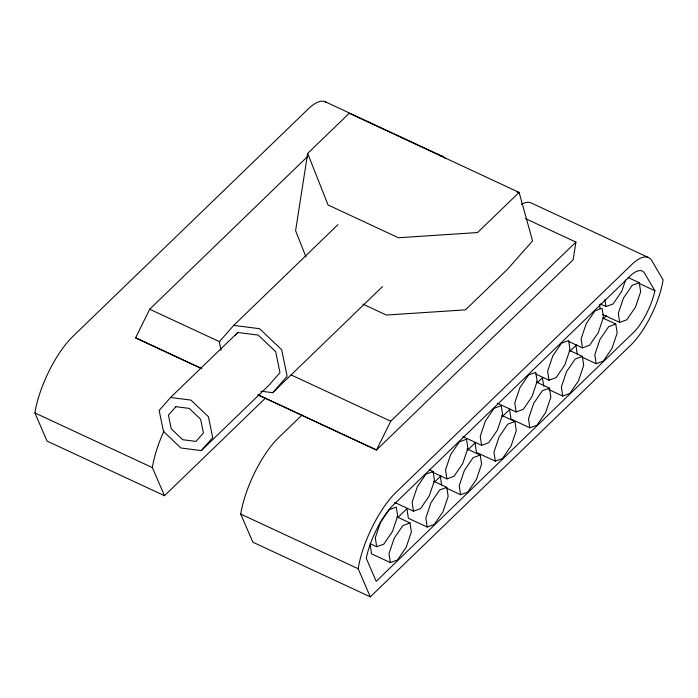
<?xml version="1.0" encoding="UTF-8"?>
<svg xmlns="http://www.w3.org/2000/svg" width="698" height="698" viewBox="0 0 698 698"><rect width="100%" height="100%" fill="white"/><g stroke="black" fill="none" stroke-linecap="round" stroke-linejoin="round"><path stroke-width="1.05" d="M307.626 156.457L149.686 309.24L135.569 337.919L201.731 368.701M362.873 304.11L386.326 315.042L465.47 309.851L507.027 269.725L532.583 240.906L519.103 192.43L349.227 113.277L307.67 153.403L295.594 230.698L305.977 256.977M525.559 218.649L575.911 242.084L573.154 259.787L376.492 450.018L258.007 394.894M654.916 290.734L654.864 291.04A36.61 12.18 -65 0 1 635.136 330.896L376.205 581.355L366.284 558.339L366.607 556.69A45.483 15.129 -65 0 1 391.107 507.167L631.995 274.279A42.944 14.283 -65 0 1 644.027 272.386L654.916 290.734L639.447 283.536M625.574 280.02L621.77 291.284L613.08 303.97L605.969 306.553L600.324 303.927M575.911 242.084L390.74 421.208L376.492 450.018L258.024 394.789M337.989 224.608L233.699 325.399L219.277 341.811L221.022 350.291M170.539 397.494L159.153 410.45L163.454 431.373L180.93 448.011L201.329 450.611L268.599 385.601L279.985 372.645L275.684 351.713L258.208 335.084L237.809 332.484L170.539 397.494L190.938 400.094L208.405 416.723L212.716 437.655L201.329 450.611M234.964 335.721L237.809 332.484M260.86 391.177L272.709 392.686L287.131 376.266L281.678 349.759L259.543 328.688L233.699 325.399M603.814 318.367L605.166 316.953A36.61 12.18 -65 0 0 606.405 315.496M326.533 102.554A57.803 19.221 -65 0 0 309.301 107.937L72.671 336.619A60.36 20.076 -65 0 0 34.9 412.946L47.019 441.057L164.475 495.711L265.415 398.157M272.709 392.686L382.487 286.59M302.007 415.048L278.502 437.759A60.36 20.076 -65 0 0 240.731 514.086L252.851 542.198L370.306 596.851L630.879 345.03A51.486 17.127 -65 0 0 663.1 279.924L651.836 260.712A57.803 19.221 -65 0 0 632.589 263.731L395.958 492.413A60.36 20.076 -65 0 0 358.187 568.739L370.306 596.851M397.947 517.427L407.353 508.336M434.784 481.838L441.049 475.774M467.695 450.036L475.53 442.462M502.167 416.715L510.002 409.141M537.434 382.635L542.913 377.33M569.559 351.591L576.609 344.768M639.298 282.742L632.187 285.334L623.497 298.02L618.315 313.367L619.676 322.389L626.787 319.806L635.485 307.12L640.659 291.764L639.298 282.742L628.008 277.49M615.793 324.055L608.682 326.647L599.992 339.333L594.809 354.68L596.179 363.71L603.29 361.119L611.98 348.433L617.163 333.086L615.793 324.055L602.627 317.93M582.464 347.874L589.574 345.283L598.273 332.597L603.456 317.25L602.086 308.219L594.975 310.811L586.285 323.497L581.102 338.844L582.464 347.874L568.346 341.305M582.333 356.399L575.222 358.99L566.532 371.676L561.349 387.024L562.71 396.045L569.821 393.463L578.511 380.776L583.694 365.42L582.333 356.399L569.158 350.274M549.003 380.209L556.114 377.627L564.804 364.941L569.987 349.585L568.626 340.563L561.506 343.146L552.816 355.832L547.633 371.188L549.003 380.209L535.828 374.084M549.474 388.158L542.363 390.74L533.665 403.427L528.491 418.783L529.852 427.804L536.963 425.213L545.653 412.527L550.835 397.179L549.474 388.158L536.3 382.024M516.145 411.968L523.256 409.377L531.946 396.691L537.128 381.344L535.759 372.313L528.648 374.905L519.958 387.591L514.775 402.938L516.145 411.968L497.325 403.208M514.941 421.522L507.83 424.114L499.14 436.8L493.957 452.147L495.318 461.177L502.429 458.586L511.119 445.9L516.302 430.553L514.941 421.522L501.766 415.397M481.611 445.341L488.722 442.75L497.412 430.064L502.595 414.717L501.234 405.686L494.123 408.278L485.424 420.964L480.241 436.311L481.611 445.341L462.791 436.582M433.1 471.534L425.989 474.117L417.291 486.803L412.108 502.159L413.478 511.18L420.589 508.589L429.279 495.912L434.461 480.556L433.1 471.534L429.331 469.78M480.224 455.079L473.113 457.661L464.423 470.347L459.24 485.703L460.601 494.725L467.712 492.134L476.411 479.447L481.585 464.1L480.224 455.079L467.049 448.945M446.895 478.889L454.005 476.298L462.695 463.612L467.878 448.264L466.517 439.234L459.406 441.825L450.707 454.511L445.525 469.859L446.895 478.889L432.777 472.319M446.807 487.37L439.696 489.952L431.006 502.639L425.824 517.995L427.185 527.016L434.296 524.434L442.994 511.747L448.168 496.391L446.807 487.37L433.633 481.236M409.996 522.942L402.886 525.533L394.196 538.219L389.013 553.566L390.374 562.597L397.485 560.005L406.175 547.319L411.358 531.972L409.996 522.942L396.822 516.817M376.667 546.752L383.778 544.17L392.468 531.483L397.651 516.127L396.29 507.106L389.179 509.688L380.48 522.374L375.297 537.73L376.667 546.752L370.08 543.69M516.965 192.029L519.103 192.43L477.545 232.556L398.401 237.748L328.034 204.959L307.67 153.403M325.32 101.795L442.768 156.448M648.599 257.588L531.152 202.935A57.803 19.221 -65 0 0 521.284 204.488M602.74 314.51L619.676 322.389M582.062 357.14L596.179 363.71M548.593 389.484L562.71 396.045M529.852 427.804L511.032 419.044L509.671 410.023M495.318 461.177L476.498 452.417L475.137 443.396M149.686 309.24L219.835 341.819M290.961 374.861L390.74 421.208M446.484 488.155L460.601 494.725M394.658 502.42L413.478 511.18M427.185 527.016L408.365 518.265L407.004 509.235M390.374 562.597L371.554 553.837L370.193 544.806M34.9 412.946L152.356 467.599L164.475 495.711M240.731 514.086L358.187 568.739M135.604 337.719L201.748 368.553M604.904 299.538L605.969 306.553M599.495 304.607L600.097 308.621M575.99 345.929L577.202 353.947M542.529 378.264L543.742 386.291M440.421 476.943L441.633 484.962M439.932 155.802A57.803 19.221 -65 0 1 445.071 158.245M152.356 467.599A60.36 20.076 -65 0 1 163.917 431.155M175.87 406.69L168.427 415.162L171.237 428.842L182.658 439.714L195.998 441.415L203.441 432.943L200.623 419.262L189.202 408.391L175.87 406.69"/></g></svg>
